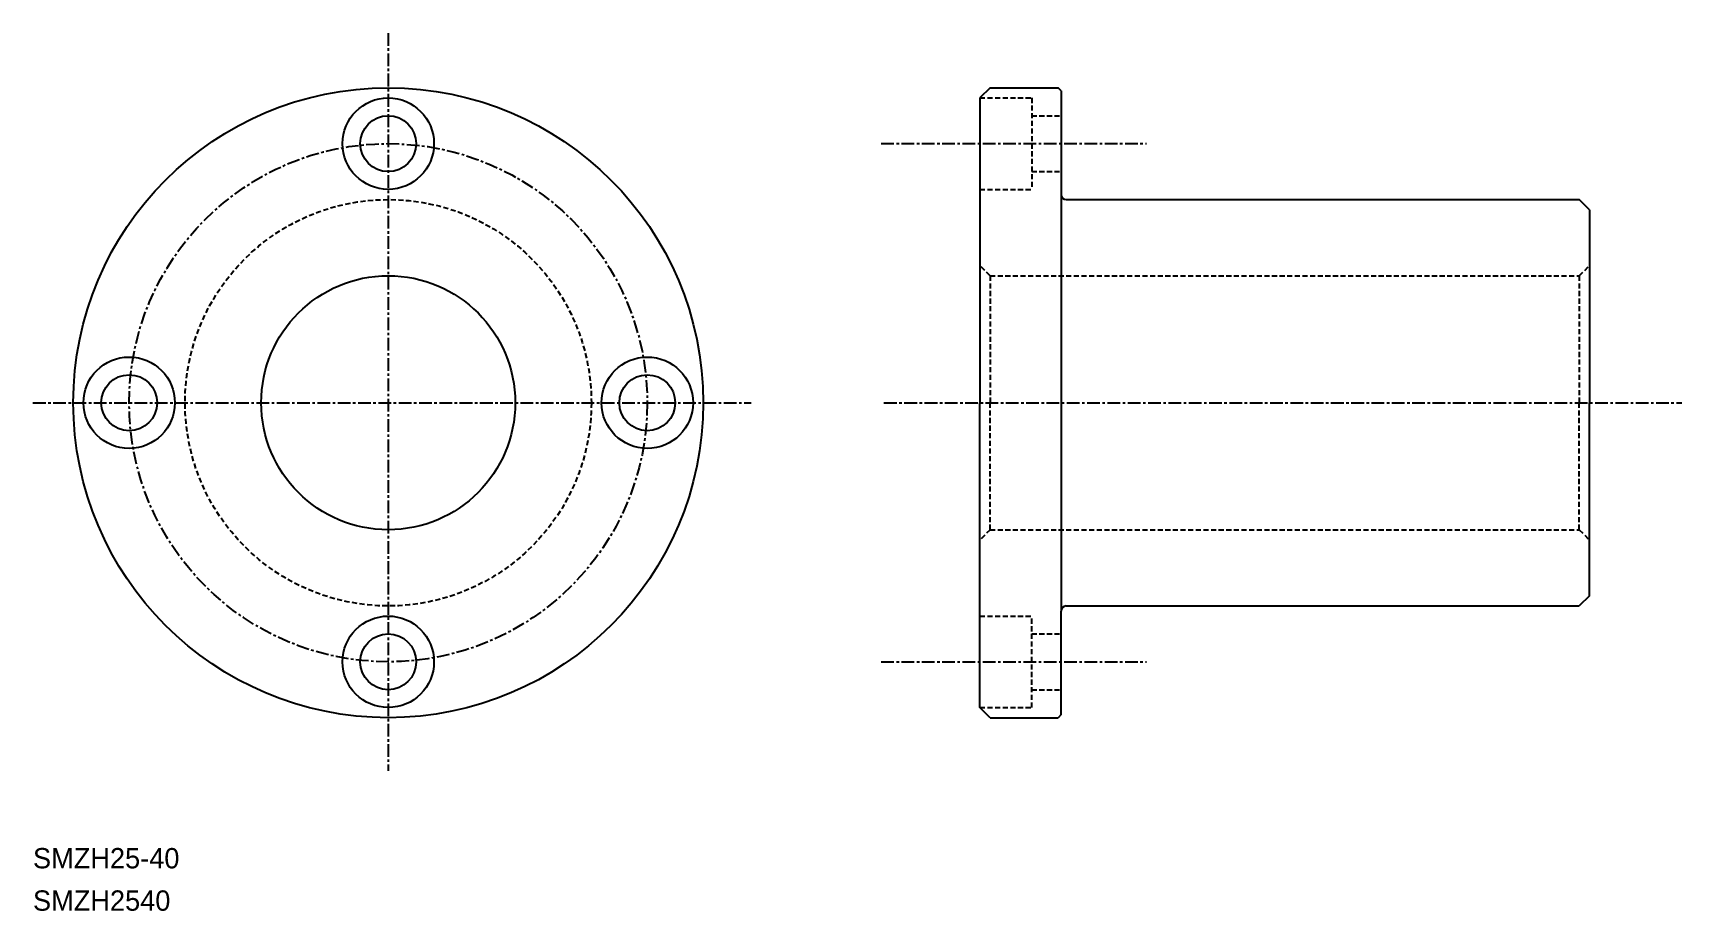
# Model space of a CAD drawing. Extents: x 10 to 172, y 10 to 96.
import ezdxf

# ---------------------------------------------------------------- set-up
doc = ezdxf.new("R2010")
doc.units = 0
doc.linetypes.add('CENTER', pattern=[2, 1.25, -0.25, 0.25, -0.25])
doc.linetypes.add('DASHED', pattern=[0.75, 0.5, -0.25])
doc.layers.get('0').update_dxf_attribs({"linetype": 'CONTINUOUS'})
doc.layers.add('CENTER', color=1, linetype='CENTER')

msp = doc.modelspace()

# ---------------------------------------------------------------- linework, layer by layer
at = {"color": 7, "linetype": 'CONTINUOUS'}
for p, q in [((104.21, 91), (103.21, 90)), ((104.21, 91), (110.91, 91)), ((111.21, 90.7), (110.91, 91)), ((103.21, 90), (103.21, 73.5)), ((111.21, 90.7), (111.21, 80.5)), ((111.21, 80.5), (111.21, 39.5)), ((111.71, 80), (162.21, 80)), ((163.21, 79), (162.21, 80)), ((163.21, 79), (163.21, 73.5)), ((103.21, 73.5), (103.21, 60)), ((103.21, 73.5), (103.21, 73.5)), ((163.21, 73.5), (163.21, 60)), ((103.21, 46.5), (103.21, 60)), ((163.21, 46.5), (163.21, 60)), ((103.21, 30), (103.21, 46.5)), ((103.21, 46.5), (103.21, 46.5)), ((163.21, 41), (163.21, 46.5)), ((163.21, 41), (162.21, 40)), ((111.21, 29.3), (111.21, 39.5)), ((111.71, 40), (162.21, 40)), ((104.21, 29), (103.21, 30)), ((111.21, 29.3), (110.91, 29)), ((104.21, 29), (110.91, 29))]:
    msp.add_line(p, q, dxfattribs=at)
at = {"color": 3, "linetype": 'DASHED'}
for p, q in [((103.21, 90), (108.31, 90)), ((108.31, 90), (108.31, 81)), ((108.31, 88.25), (111.21, 88.25)), ((108.31, 82.75), (111.21, 82.75)), ((103.21, 81), (108.31, 81)), ((104.21, 72.5), (103.21, 73.5)), ((162.21, 72.5), (163.21, 73.5)), ((104.21, 72.5), (104.21, 60)), ((104.21, 72.5), (162.21, 72.5)), ((162.21, 72.5), (162.21, 60)), ((104.21, 47.5), (104.21, 60)), ((162.21, 47.5), (162.21, 60)), ((104.21, 47.5), (103.21, 46.5)), ((104.21, 47.5), (162.21, 47.5)), ((162.21, 47.5), (163.21, 46.5)), ((103.21, 39), (108.31, 39)), ((108.31, 30), (108.31, 39)), ((108.31, 37.25), (111.21, 37.25)), ((108.31, 31.75), (111.21, 31.75)), ((103.21, 30), (108.31, 30))]:
    msp.add_line(p, q, dxfattribs=at)
at = {"color": 7, "linetype": 'CONTINUOUS'}
for centre, radius in [((44.97, 60), 31), ((44.97, 85.5), 4.5), ((44.97, 85.5), 2.75), ((44.97, 60), 12.5), ((19.47, 60), 4.5), ((70.47, 60), 4.5), ((19.47, 60), 2.75), ((70.47, 60), 2.75), ((44.97, 34.5), 4.5), ((44.97, 34.5), 2.75)]:
    msp.add_circle(centre, radius, dxfattribs=at)
at = {"color": 3, "linetype": 'DASHED'}
msp.add_circle((44.97, 60), 20, dxfattribs=at)
at = {"color": 7, "linetype": 'CONTINUOUS'}
for centre, start, end in [((111.71, 80.5), 180, 270), ((111.71, 39.5), 90, 180)]:
    msp.add_arc(centre, 0.5, start, end, dxfattribs=at)
at = {"layer": 'CENTER', "color": 1, "linetype": 'CENTER'}
for p, q in [((44.97, 96.39), (44.97, 23.76)), ((93.5, 85.5), (119.6, 85.5)), ((10, 60), (80.68, 60)), ((93.77, 60), (172.32, 60)), ((93.5, 34.5), (119.6, 34.5))]:
    msp.add_line(p, q, dxfattribs=at)
msp.add_circle((44.97, 60), 25.5, dxfattribs=at)

# ---------------------------------------------------------------- texts
at = {"color": 7, "linetype": 'CONTINUOUS'}
for s, p in [('SMZH25-40', (10, 14.17)), ('SMZH2540', (10, 10))]:
    msp.add_text(s, height=2, dxfattribs=at).set_placement(p)

doc.saveas('drawing.dxf')
